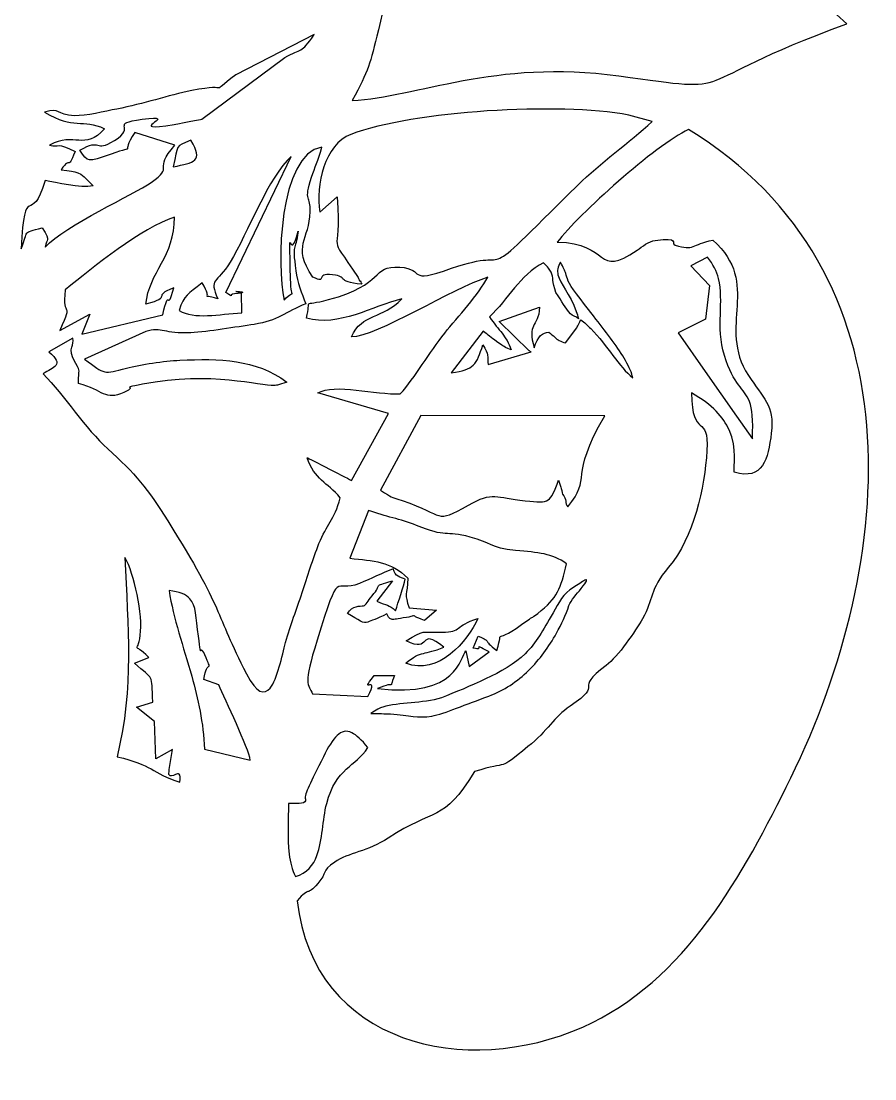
# Paper-space layout 'Состав альбома образцов' of a CAD drawing. Header units: millimetres. Extents: x 16 to 411, y 1 to 288.
# Drawn here: x 194.27 to 201.35, y 245.43 to 254.19 of the extents above; entities that cross this region are included whole.
import ezdxf

# ---------------------------------------------------------------- set-up
doc = ezdxf.new("R2010")
doc.units = ezdxf.units.MM
doc.layers.add('Dimension', color=7, linetype='Continuous')
doc.layers.add('Layer 1', color=7, linetype='Continuous')

# ---------------------------------------------------------------- blocks, each defined once
blk = doc.blocks.new('A$C34BE2B30')
at = {"layer": 'Layer 1'}
for points, knots in [([(3.364, 9.511), (3.204, 9.5026), (3.068, 9.8624), (3.0351, 9.9999), (3.0351, 9.9999), (3.2267, 9.9663), (3.2134, 9.8372), (3.2997, 9.7113), (3.2997, 9.7113), (3.3358, 9.6585), (3.3449, 9.6702), (3.3514, 9.662), (3.3514, 9.662), (3.3717, 9.6364), (3.3389, 9.6514), (3.3724, 9.6074), (3.3724, 9.6074), (3.4074, 9.5613), (3.4122, 9.6187), (3.4822, 9.5134), (3.4822, 9.5134), (3.6434, 9.271), (3.6953, 9.0859), (3.9606, 8.9396), (3.9606, 8.9396), (4.2598, 8.7746), (4.7785, 8.3747), (4.9438, 8.325), (4.9438, 8.325), (5.1055, 8.2762), (5.0556, 8.2833), (5.2476, 8.1517), (5.2476, 8.1517), (5.2501, 8.15), (5.2577, 8.1384), (5.2595, 8.1422), (5.2595, 8.1422), (5.2612, 8.146), (5.2675, 8.1362), (5.2709, 8.1325), (5.2709, 8.1325), (5.1267, 8.1456), (5.1218, 8.1393), (5.0334, 8.0139), (5.0334, 8.0139), (4.8456, 8.0871), (5.0308, 8.0908), (4.6322, 8.2741), (4.6322, 8.2741), (4.6493, 8.1807), (4.6244, 8.2524), (4.7098, 8.1825), (4.7098, 8.1825), (4.7098, 8.1825), (4.9788, 7.9489), (4.9788, 7.9489), (4.9788, 7.9489), (5.0851, 7.8849), (5.1128, 7.9104), (5.2117, 7.9587), (5.2117, 7.9587), (5.3816, 8.0418), (5.2712, 8.043), (5.3654, 8.1463), (5.3654, 8.1463), (5.4219, 8.0472), (5.3249, 7.6797), (5.3264, 7.5423), (5.3264, 7.5423), (5.4446, 7.4497), (5.4571, 7.5486), (5.6176, 7.4211), (5.6176, 7.4211), (5.6271, 7.2412), (5.566, 7.1464), (5.7046, 6.9863), (5.7046, 6.9863), (5.7046, 6.9863), (6.0036, 6.714), (6.0036, 6.714), (6.0036, 6.714), (5.2879, 6.452), (5.5938, 6.4254), (5.0591, 6.4983), (5.0591, 6.4983), (4.5425, 6.5688), (4.2244, 6.4092), (3.955, 6.3963), (3.955, 6.3963), (4.0243, 6.5233), (4.0283, 6.5456), (4.0638, 6.6884), (4.0638, 6.6884), (4.1162, 6.8994), (4.0758, 6.8312), (3.9671, 6.9641), (3.9671, 6.9641), (3.9958, 7.1979), (4.1614, 7.202), (4.0293, 7.4173), (4.0293, 7.4173), (4.0293, 7.4173), (3.9978, 7.3014), (3.9978, 7.3014), (3.9978, 7.3014), (3.9783, 7.3752), (3.9862, 7.4026), (3.9688, 7.443), (3.9688, 7.443), (3.9688, 7.443), (3.9472, 7.4834), (3.9472, 7.4834), (3.9472, 7.4834), (3.9447, 7.4877), (3.9416, 7.4941), (3.9388, 7.4983), (3.9388, 7.4983), (3.8842, 7.5826), (3.8577, 7.5506), (3.8315, 7.6237), (3.8315, 7.6237), (3.8304, 7.6266), (3.8287, 7.6333), (3.8279, 7.6364), (3.8279, 7.6364), (3.802, 7.7338), (3.8403, 7.6964), (3.835, 7.7843), (3.835, 7.7843), (3.6154, 7.5684), (3.8801, 7.6943), (3.6519, 7.6009), (3.6519, 7.6009), (3.6519, 7.6009), (3.8028, 7.8162), (3.8028, 7.8162), (3.8028, 7.8162), (3.9625, 7.7812), (3.9456, 7.5831), (4.017, 7.4505), (4.017, 7.4505), (4.0944, 7.5871), (3.8288, 7.9307), (3.7224, 8.0393), (3.7224, 8.0393), (3.5442, 8.2211), (3.465, 8.442), (3.4712, 8.6995), (3.4712, 8.6995), (3.4712, 8.6995), (3.5841, 8.7725), (3.5841, 8.7725), (3.5841, 8.7725), (3.7355, 8.7026), (3.9097, 8.5686), (4.0815, 8.4877), (4.0815, 8.4877), (4.1756, 8.4433), (4.2883, 8.4152), (4.3609, 8.3798), (4.3609, 8.3798), (4.4788, 8.3225), (4.487, 8.306), (4.6305, 8.2837), (4.6305, 8.2837), (4.586, 8.4033), (4.3094, 8.513), (4.2628, 8.553), (4.2628, 8.553), (4.0763, 8.7134), (3.9488, 8.6185), (3.9187, 8.828), (3.9187, 8.828), (3.7488, 8.8446), (3.9533, 8.8047), (3.7813, 8.9395), (3.7813, 8.9395), (3.4517, 9.1975), (3.6361, 9.1812), (3.4976, 9.2962), (3.4976, 9.2962), (3.3521, 9.417), (3.4178, 9.3441), (3.364, 9.511)], [0, 0, 0, 0, 0.021277, 0.021277, 0.021277, 0.021277, 0.042553, 0.042553, 0.042553, 0.042553, 0.06383, 0.06383, 0.06383, 0.06383, 0.085106, 0.085106, 0.085106, 0.085106, 0.106383, 0.106383, 0.106383, 0.106383, 0.12766, 0.12766, 0.12766, 0.12766, 0.148936, 0.148936, 0.148936, 0.148936, 0.170213, 0.170213, 0.170213, 0.170213, 0.191489, 0.191489, 0.191489, 0.191489, 0.212766, 0.212766, 0.212766, 0.212766, 0.234043, 0.234043, 0.234043, 0.234043, 0.255319, 0.255319, 0.255319, 0.255319, 0.276596, 0.276596, 0.276596, 0.276596, 0.297872, 0.297872, 0.297872, 0.297872, 0.319149, 0.319149, 0.319149, 0.319149, 0.340426, 0.340426, 0.340426, 0.340426, 0.361702, 0.361702, 0.361702, 0.361702, 0.382979, 0.382979, 0.382979, 0.382979, 0.404255, 0.404255, 0.404255, 0.404255, 0.425532, 0.425532, 0.425532, 0.425532, 0.446809, 0.446809, 0.446809, 0.446809, 0.468085, 0.468085, 0.468085, 0.468085, 0.489362, 0.489362, 0.489362, 0.489362, 0.510638, 0.510638, 0.510638, 0.510638, 0.531915, 0.531915, 0.531915, 0.531915, 0.553191, 0.553191, 0.553191, 0.553191, 0.574468, 0.574468, 0.574468, 0.574468, 0.595745, 0.595745, 0.595745, 0.595745, 0.617021, 0.617021, 0.617021, 0.617021, 0.638298, 0.638298, 0.638298, 0.638298, 0.659574, 0.659574, 0.659574, 0.659574, 0.680851, 0.680851, 0.680851, 0.680851, 0.702128, 0.702128, 0.702128, 0.702128, 0.723404, 0.723404, 0.723404, 0.723404, 0.744681, 0.744681, 0.744681, 0.744681, 0.765957, 0.765957, 0.765957, 0.765957, 0.787234, 0.787234, 0.787234, 0.787234, 0.808511, 0.808511, 0.808511, 0.808511, 0.829787, 0.829787, 0.829787, 0.829787, 0.851064, 0.851064, 0.851064, 0.851064, 0.87234, 0.87234, 0.87234, 0.87234, 0.893617, 0.893617, 0.893617, 0.893617, 0.914894, 0.914894, 0.914894, 0.914894, 0.93617, 0.93617, 0.93617, 0.93617, 0.957447, 0.957447, 0.957447, 0.957447, 1, 1, 1, 1]), ([(2.681, 6.3479), (2.7496, 6.3704), (2.725, 6.3356), (2.8051, 6.333), (2.8051, 6.333), (2.8506, 6.3315), (2.9315, 6.3517), (2.9796, 6.3608), (2.9796, 6.3608), (3.0923, 6.3822), (3.1924, 6.4174), (3.2901, 6.4371), (3.2901, 6.4371), (3.4688, 6.473), (3.3503, 6.4104), (3.4727, 6.5028), (3.4727, 6.5028), (3.4727, 6.5028), (3.7974, 6.6692), (3.7974, 6.6692), (3.7974, 6.6692), (3.7413, 6.5867), (3.7476, 6.616), (3.6763, 6.5746), (3.6763, 6.5746), (3.6763, 6.5746), (3.3326, 6.3192), (3.3326, 6.3192), (3.3326, 6.3192), (3.3315, 6.3189), (3.188, 6.2914), (3.1837, 6.2909), (3.1837, 6.2909), (3.0194, 6.2718), (3.2544, 6.3405), (3.0855, 6.3184), (3.0855, 6.3184), (2.9444, 6.2999), (3.0665, 6.2897), (2.9703, 6.2302), (2.9703, 6.2302), (2.8848, 6.1774), (2.9201, 6.2452), (2.8266, 6.1898), (2.8266, 6.1898), (2.8611, 6.1399), (2.857, 6.1382), (2.9561, 6.174), (2.9561, 6.174), (3.0737, 6.2163), (2.987, 6.1609), (3.0543, 6.264), (3.0543, 6.264), (3.0543, 6.264), (3.2198, 6.2109), (3.2198, 6.2109), (3.2198, 6.2109), (3.1271, 6.1032), (3.2225, 6.127), (3.1224, 6.0568), (3.1224, 6.0568), (3.0519, 6.0073), (2.7662, 5.8796), (2.6833, 5.7884), (2.6833, 5.7884), (2.6872, 5.8283), (2.7106, 5.8063), (2.6705, 5.8684), (2.6705, 5.8684), (2.5841, 5.8445), (2.6167, 5.8618), (2.5837, 5.782), (2.5837, 5.782), (2.597, 6.0738), (2.6267, 5.867), (2.6825, 6.0643), (2.6825, 6.0643), (2.7309, 6.056), (2.8279, 6.0325), (2.8819, 6.0421), (2.8819, 6.0421), (2.8186, 6.1096), (2.8215, 6.099), (2.7497, 6.1089), (2.7497, 6.1089), (2.7913, 6.1728), (2.7717, 6.0959), (2.8071, 6.185), (2.8071, 6.185), (2.7274, 6.2255), (2.7454, 6.2009), (2.7013, 6.2109), (2.7013, 6.2109), (2.8047, 6.2686), (2.8471, 6.1845), (2.9284, 6.2794), (2.9284, 6.2794), (2.8383, 6.323), (2.8015, 6.2738), (2.681, 6.3479)], [0, 0, 0, 0, 0.038462, 0.038462, 0.038462, 0.038462, 0.076923, 0.076923, 0.076923, 0.076923, 0.115385, 0.115385, 0.115385, 0.115385, 0.153846, 0.153846, 0.153846, 0.153846, 0.192308, 0.192308, 0.192308, 0.192308, 0.230769, 0.230769, 0.230769, 0.230769, 0.269231, 0.269231, 0.269231, 0.269231, 0.307692, 0.307692, 0.307692, 0.307692, 0.346154, 0.346154, 0.346154, 0.346154, 0.384615, 0.384615, 0.384615, 0.384615, 0.423077, 0.423077, 0.423077, 0.423077, 0.461538, 0.461538, 0.461538, 0.461538, 0.5, 0.5, 0.5, 0.5, 0.538462, 0.538462, 0.538462, 0.538462, 0.576923, 0.576923, 0.576923, 0.576923, 0.615385, 0.615385, 0.615385, 0.615385, 0.653846, 0.653846, 0.653846, 0.653846, 0.692308, 0.692308, 0.692308, 0.692308, 0.730769, 0.730769, 0.730769, 0.730769, 0.769231, 0.769231, 0.769231, 0.769231, 0.807692, 0.807692, 0.807692, 0.807692, 0.846154, 0.846154, 0.846154, 0.846154, 0.884615, 0.884615, 0.884615, 0.884615, 0.923077, 0.923077, 0.923077, 0.923077, 1, 1, 1, 1]), ([(3.829, 6.203), (3.8151, 6.1445), (3.8002, 6.1211), (3.7863, 6.0783), (3.7863, 6.0783), (3.7529, 5.9757), (3.7833, 6.0012), (3.7815, 5.9356), (3.7815, 5.9356), (3.7784, 5.8185), (3.7035, 5.7954), (3.792, 5.6648), (3.792, 5.6648), (3.8567, 5.6326), (3.7954, 5.6837), (3.8741, 5.6741), (3.8741, 5.6741), (3.9433, 5.6656), (3.8819, 5.647), (3.9945, 5.6347), (3.9945, 5.6347), (3.9925, 5.6397), (3.9884, 5.6522), (3.9871, 5.6489), (3.9871, 5.6489), (3.9858, 5.6456), (3.9812, 5.6603), (3.9793, 5.6632), (3.9793, 5.6632), (3.8435, 5.8689), (3.9118, 5.7215), (3.8933, 5.9965), (3.8933, 5.9965), (3.8933, 5.9965), (3.8204, 5.9335), (3.8204, 5.9335), (3.8204, 5.9335), (3.8019, 6.0456), (3.842, 6.215), (3.9491, 6.2555), (3.9491, 6.2555), (4.21, 6.3542), (4.8115, 6.3893), (5.1011, 6.3361), (5.1011, 6.3361), (5.1011, 6.3361), (5.1975, 6.3091), (5.1975, 6.3091), (5.1975, 6.3091), (5.1032, 6.2215), (4.9827, 6.1382), (4.8896, 6.046), (4.8896, 6.046), (4.4329, 5.5934), (4.6605, 5.8049), (4.3664, 5.7008), (4.3664, 5.7008), (4.1719, 5.632), (4.2653, 5.6983), (4.152, 5.7056), (4.152, 5.7056), (4.0321, 5.7134), (4.093, 5.6337), (3.8573, 5.5712), (3.8573, 5.5712), (3.7388, 5.5398), (3.7894, 5.5812), (3.7653, 5.4941), (3.7653, 5.4941), (3.9008, 5.457), (4.0362, 5.5433), (4.1607, 5.574), (4.1607, 5.574), (4.081, 5.4895), (3.9954, 5.5155), (3.9518, 5.4168), (3.9518, 5.4168), (4.0547, 5.415), (4.3706, 5.6202), (4.517, 5.6637), (4.517, 5.6637), (4.4791, 5.5937), (4.3925, 5.5001), (4.3386, 5.4324), (4.3386, 5.4324), (4.2747, 5.3521), (4.2157, 5.2481), (4.154, 5.1801), (4.154, 5.1801), (4.0526, 5.1768), (3.8816, 5.2252), (3.813, 5.1844), (3.813, 5.1844), (3.813, 5.1844), (4.1055, 5.0989), (4.1055, 5.0989), (4.1055, 5.0989), (4.1055, 5.0989), (3.9521, 4.8219), (3.9521, 4.8219), (3.9521, 4.8219), (3.9521, 4.8219), (3.7689, 4.9159), (3.7689, 4.9159), (3.7689, 4.9159), (3.7981, 4.8246), (3.8512, 4.8148), (3.9058, 4.7503), (3.9058, 4.7503), (3.8803, 4.6556), (3.8495, 4.6403), (3.8175, 4.5599), (3.8175, 4.5599), (3.7923, 4.4965), (3.7697, 4.4234), (3.7478, 4.3571), (3.7478, 4.3571), (3.7242, 4.2857), (3.7, 4.2241), (3.6794, 4.1501), (3.6794, 4.1501), (3.664, 4.0949), (3.6456, 3.9989), (3.6146, 3.9612), (3.6146, 3.9612), (3.5909, 3.9323), (3.5598, 3.9374), (3.517, 4.0205), (3.517, 4.0205), (3.3835, 4.2791), (3.4266, 4.2786), (3.191, 4.6547), (3.191, 4.6547), (3.1088, 4.7858), (3.0551, 4.8513), (2.9421, 4.9533), (2.9421, 4.9533), (2.8509, 5.0356), (2.7627, 5.1726), (2.6751, 5.2637), (2.6751, 5.2637), (2.7143, 5.2918), (2.7677, 5.2984), (2.698, 5.3546), (2.698, 5.3546), (2.698, 5.3546), (2.7977, 5.4118), (2.7977, 5.4118), (2.7977, 5.4118), (2.8079, 5.3787), (2.7708, 5.3779), (2.8097, 5.3066), (2.8097, 5.3066), (2.8328, 5.2644), (2.8192, 5.2923), (2.8215, 5.223), (2.8215, 5.223), (2.9256, 5.1965), (2.9308, 5.1501), (3.0092, 5.1866), (3.0092, 5.1866), (3.0774, 5.2184), (2.9799, 5.1994), (3.0858, 5.2201), (3.0858, 5.2201), (3.3741, 5.2764), (3.5736, 5.2113), (3.6321, 5.2148), (3.6321, 5.2148), (3.6374, 5.2151), (3.6447, 5.2168), (3.6494, 5.2175), (3.6494, 5.2175), (3.6494, 5.2175), (3.6837, 5.2296), (3.6837, 5.2296), (3.6837, 5.2296), (3.5537, 5.3251), (3.4063, 5.3273), (3.2405, 5.3199), (3.2405, 5.3199), (3.1763, 5.317), (3.0794, 5.3028), (3.0201, 5.287), (3.0201, 5.287), (2.9238, 5.2613), (2.9336, 5.2597), (2.8463, 5.3244), (2.8463, 5.3244), (2.8463, 5.3244), (3.0999, 5.4386), (3.0999, 5.4386), (3.0999, 5.4386), (3.167, 5.4598), (3.1764, 5.4276), (3.2866, 5.4335), (3.2866, 5.4335), (3.3604, 5.4374), (3.473, 5.4575), (3.5495, 5.4686), (3.5495, 5.4686), (3.6462, 5.4826), (3.6784, 5.5201), (3.7629, 5.554), (3.7629, 5.554), (3.7463, 5.5985), (3.7284, 5.641), (3.7216, 5.691), (3.7216, 5.691), (3.7048, 5.8146), (3.7205, 5.7632), (3.7307, 5.8546), (3.7307, 5.8546), (3.693, 5.6987), (3.6942, 5.9466), (3.6997, 5.6579), (3.6997, 5.6579), (3.7017, 5.5506), (3.7241, 5.6284), (3.6734, 5.5684), (3.6734, 5.5684), (3.6404, 5.7116), (3.6519, 6.1745), (3.829, 6.203)], [0, 0, 0, 0, 0.017544, 0.017544, 0.017544, 0.017544, 0.035088, 0.035088, 0.035088, 0.035088, 0.052632, 0.052632, 0.052632, 0.052632, 0.070175, 0.070175, 0.070175, 0.070175, 0.087719, 0.087719, 0.087719, 0.087719, 0.105263, 0.105263, 0.105263, 0.105263, 0.122807, 0.122807, 0.122807, 0.122807, 0.140351, 0.140351, 0.140351, 0.140351, 0.157895, 0.157895, 0.157895, 0.157895, 0.175439, 0.175439, 0.175439, 0.175439, 0.192982, 0.192982, 0.192982, 0.192982, 0.210526, 0.210526, 0.210526, 0.210526, 0.22807, 0.22807, 0.22807, 0.22807, 0.245614, 0.245614, 0.245614, 0.245614, 0.263158, 0.263158, 0.263158, 0.263158, 0.280702, 0.280702, 0.280702, 0.280702, 0.298246, 0.298246, 0.298246, 0.298246, 0.315789, 0.315789, 0.315789, 0.315789, 0.333333, 0.333333, 0.333333, 0.333333, 0.350877, 0.350877, 0.350877, 0.350877, 0.368421, 0.368421, 0.368421, 0.368421, 0.385965, 0.385965, 0.385965, 0.385965, 0.403509, 0.403509, 0.403509, 0.403509, 0.421053, 0.421053, 0.421053, 0.421053, 0.438596, 0.438596, 0.438596, 0.438597, 0.45614, 0.45614, 0.45614, 0.45614, 0.473684, 0.473684, 0.473684, 0.473684, 0.491228, 0.491228, 0.491228, 0.491228, 0.508772, 0.508772, 0.508772, 0.508772, 0.526316, 0.526316, 0.526316, 0.526316, 0.54386, 0.54386, 0.54386, 0.54386, 0.561404, 0.561404, 0.561404, 0.561404, 0.578947, 0.578947, 0.578947, 0.578947, 0.596491, 0.596491, 0.596491, 0.596491, 0.614035, 0.614035, 0.614035, 0.614035, 0.631579, 0.631579, 0.631579, 0.631579, 0.649123, 0.649123, 0.649123, 0.649123, 0.666667, 0.666667, 0.666667, 0.666667, 0.684211, 0.684211, 0.684211, 0.684211, 0.701754, 0.701754, 0.701754, 0.701754, 0.719298, 0.719298, 0.719298, 0.719298, 0.736842, 0.736842, 0.736842, 0.736842, 0.754386, 0.754386, 0.754386, 0.754386, 0.77193, 0.77193, 0.77193, 0.77193, 0.789474, 0.789474, 0.789474, 0.789474, 0.807018, 0.807018, 0.807018, 0.807018, 0.824561, 0.824561, 0.824561, 0.824561, 0.842105, 0.842105, 0.842105, 0.842105, 0.859649, 0.859649, 0.859649, 0.859649, 0.877193, 0.877193, 0.877193, 0.877193, 0.894737, 0.894737, 0.894737, 0.894737, 0.912281, 0.912281, 0.912281, 0.912281, 0.929825, 0.929825, 0.929825, 0.929825, 0.947368, 0.947368, 0.947368, 0.947368, 0.964912, 0.964912, 0.964912, 0.964912, 1, 1, 1, 1]), ([(4.8041, 5.8093), (4.8954, 5.9263), (5.2091, 6.2099), (5.3484, 6.2763), (5.3484, 6.2763), (6.3116, 5.6867), (6.2133, 4.4893), (5.7716, 3.5888), (5.7716, 3.5888), (5.5761, 3.1902), (5.3365, 2.7464), (4.9105, 2.5568), (4.9105, 2.5568), (4.4285, 2.3421), (3.7945, 2.4829), (3.7271, 3.0801), (3.7271, 3.0801), (3.7806, 3.1414), (3.7645, 3.0956), (3.8133, 3.1518), (3.8133, 3.1518), (3.854, 3.1989), (3.825, 3.2002), (3.8827, 3.2403), (3.8827, 3.2403), (3.9386, 3.2793), (4.0206, 3.2845), (4.1041, 3.3396), (4.1041, 3.3396), (4.2957, 3.466), (4.3298, 3.4006), (4.462, 3.6152), (4.462, 3.6152), (4.6119, 3.6624), (4.553, 3.6134), (4.6832, 3.7186), (4.6832, 3.7186), (4.7657, 3.7853), (4.7905, 3.841), (4.8583, 3.8867), (4.8583, 3.8867), (5.0078, 3.9876), (4.8607, 3.9467), (5.0078, 4.0556), (5.0078, 4.0556), (5.0553, 4.0908), (5.1294, 4.1993), (5.158, 4.249), (5.158, 4.249), (5.2051, 4.3309), (5.1829, 4.3653), (5.266, 4.4624), (5.266, 4.4624), (5.3709, 4.5851), (5.4151, 4.7924), (5.4243, 4.9452), (5.4243, 4.9452), (5.4338, 5.103), (5.3629, 4.9887), (5.3603, 5.1842), (5.3603, 5.1842), (5.4478, 5.1367), (5.4932, 5.0826), (5.5163, 5.0319), (5.5163, 5.0319), (5.553, 4.9511), (5.5332, 4.8788), (5.5377, 4.8558), (5.5377, 4.8558), (5.6567, 4.8207), (5.678, 4.9105), (5.6913, 5.0178), (5.6913, 5.0178), (5.7058, 5.1353), (5.6567, 5.1636), (5.5964, 5.2568), (5.5964, 5.2568), (5.4633, 5.4627), (5.6529, 5.6345), (5.4494, 5.8175), (5.4494, 5.8175), (5.3585, 5.7998), (5.3735, 5.7712), (5.2928, 5.7971), (5.2928, 5.7971), (5.2727, 5.8035), (5.3149, 5.8319), (5.2106, 5.8164), (5.2106, 5.8164), (5.184, 5.8124), (5.1561, 5.7907), (5.1355, 5.7764), (5.1355, 5.7764), (4.9613, 5.6557), (5.027, 5.8071), (4.8041, 5.8093)], [0, 0, 0, 0, 0.04, 0.04, 0.04, 0.04, 0.08, 0.08, 0.08, 0.08, 0.12, 0.12, 0.12, 0.12, 0.16, 0.16, 0.16, 0.16, 0.2, 0.2, 0.2, 0.2, 0.24, 0.24, 0.24, 0.24, 0.28, 0.28, 0.28, 0.28, 0.32, 0.32, 0.32, 0.32, 0.36, 0.36, 0.36, 0.36, 0.4, 0.4, 0.4, 0.4, 0.44, 0.44, 0.44, 0.44, 0.48, 0.48, 0.48, 0.48, 0.52, 0.52, 0.52, 0.52, 0.56, 0.56, 0.56, 0.56, 0.6, 0.6, 0.6, 0.6, 0.64, 0.64, 0.64, 0.64, 0.68, 0.68, 0.68, 0.68, 0.72, 0.72, 0.72, 0.72, 0.76, 0.76, 0.76, 0.76, 0.8, 0.8, 0.8, 0.8, 0.84, 0.84, 0.84, 0.84, 0.88, 0.88, 0.88, 0.88, 0.92, 0.92, 0.92, 0.92, 1, 1, 1, 1]), ([(3.2136, 6.1212), (3.2341, 6.2129), (3.2196, 6.205), (3.2867, 6.2313), (3.2867, 6.2313), (3.3412, 6.1418), (3.3002, 6.1402), (3.2136, 6.1212)], [0, 0, 0, 0, 0.333333, 0.333333, 0.333333, 0.333333, 1, 1, 1, 1]), ([(3.3984, 5.5747), (3.3597, 5.6617), (3.3938, 5.6355), (3.4498, 5.7268), (3.4498, 5.7268), (3.5224, 5.845), (3.609, 6.0825), (3.7029, 6.1648), (3.7029, 6.1648), (3.7029, 6.1648), (3.432, 5.6008), (3.432, 5.6008), (3.432, 5.6008), (3.4731, 5.5727), (3.4384, 5.5934), (3.4673, 5.5953), (3.4673, 5.5953), (3.5613, 5.6015), (3.4202, 5.6125), (3.4969, 5.5989), (3.4969, 5.5989), (3.4969, 5.5989), (3.4972, 5.5164), (3.4972, 5.5164), (3.4972, 5.5164), (3.4038, 5.5109), (3.3001, 5.4876), (3.2379, 5.5263), (3.2379, 5.5263), (3.2596, 5.5924), (3.2732, 5.592), (3.334, 5.641), (3.334, 5.641), (3.3846, 5.5563), (3.3166, 5.5995), (3.3984, 5.5747)], [0, 0, 0, 0, 0.1, 0.1, 0.1, 0.1, 0.2, 0.2, 0.2, 0.2, 0.3, 0.3, 0.3, 0.3, 0.4, 0.4, 0.4, 0.4, 0.5, 0.5, 0.5, 0.5, 0.6, 0.6, 0.6, 0.6, 0.7, 0.7, 0.7, 0.7, 0.8, 0.8, 0.8, 0.8, 1, 1, 1, 1]), ([(2.7664, 5.6114), (2.8839, 5.7089), (3.0833, 5.867), (3.2183, 5.9129), (3.2183, 5.9129), (3.2215, 5.7511), (3.1129, 5.6856), (3.1003, 5.5521), (3.1003, 5.5521), (3.2184, 5.5832), (3.1166, 5.5833), (3.2164, 5.6198), (3.2164, 5.6198), (3.1865, 5.5092), (3.1992, 5.634), (3.1703, 5.5081), (3.1703, 5.5081), (3.1703, 5.5081), (2.8354, 5.4277), (2.8354, 5.4277), (2.8354, 5.4277), (2.8354, 5.4277), (2.868, 5.5106), (2.868, 5.5106), (2.868, 5.5106), (2.868, 5.5106), (2.7444, 5.4438), (2.7444, 5.4438), (2.7444, 5.4438), (2.8028, 5.5774), (2.7513, 5.482), (2.7664, 5.6114)], [0, 0, 0, 0, 0.111111, 0.111111, 0.111111, 0.111111, 0.222222, 0.222222, 0.222222, 0.222222, 0.333333, 0.333333, 0.333333, 0.333333, 0.444444, 0.444444, 0.444444, 0.444444, 0.555556, 0.555556, 0.555556, 0.555556, 0.666667, 0.666667, 0.666667, 0.666667, 0.777778, 0.777778, 0.777778, 0.777778, 1, 1, 1, 1]), ([(5.3051, 5.4335), (5.3051, 5.4335), (5.418, 5.4897), (5.418, 5.4897), (5.418, 5.4897), (5.418, 5.4897), (5.4349, 5.6301), (5.4349, 5.6301), (5.4349, 5.6301), (5.4349, 5.6301), (5.3576, 5.7105), (5.3576, 5.7105), (5.3576, 5.7105), (5.3576, 5.7105), (5.4266, 5.7475), (5.4266, 5.7475), (5.4266, 5.7475), (5.4508, 5.7183), (5.4646, 5.6888), (5.4723, 5.6585), (5.4723, 5.6585), (5.4967, 5.5632), (5.4606, 5.4608), (5.4971, 5.3399), (5.4971, 5.3399), (5.5355, 5.2128), (5.5789, 5.2063), (5.6005, 5.1486), (5.6005, 5.1486), (5.6117, 5.1188), (5.6171, 5.0752), (5.6129, 4.9942), (5.6129, 4.9942), (5.6129, 4.9942), (5.5474, 5.0876), (5.5474, 5.0876), (5.5474, 5.0876), (5.5474, 5.0876), (5.4171, 5.2737), (5.4171, 5.2737), (5.4171, 5.2737), (5.4171, 5.2737), (5.3051, 5.4335), (5.3051, 5.4335)], [0, 0, 0, 0, 0.083333, 0.083333, 0.083333, 0.083333, 0.166667, 0.166667, 0.166667, 0.166667, 0.25, 0.25, 0.25, 0.25, 0.333333, 0.333333, 0.333333, 0.333333, 0.416667, 0.416667, 0.416667, 0.416667, 0.5, 0.5, 0.5, 0.5, 0.583333, 0.583333, 0.583333, 0.583333, 0.666667, 0.666667, 0.666667, 0.666667, 0.75, 0.75, 0.75, 0.75, 0.833333, 0.833333, 0.833333, 0.833333, 1, 1, 1, 1]), ([(4.4982, 5.4397), (4.519, 5.4242), (4.529, 5.4141), (4.5524, 5.398), (4.5524, 5.398), (4.5842, 5.3761), (4.571, 5.3808), (4.6142, 5.3637), (4.6142, 5.3637), (4.6035, 5.3927), (4.591, 5.4118), (4.5757, 5.4316), (4.5757, 5.4316), (4.5612, 5.4504), (4.5442, 5.4699), (4.5237, 5.4992), (4.5237, 5.4992), (4.6031, 5.5737), (4.6481, 5.6712), (4.7473, 5.7241), (4.7473, 5.7241), (4.7647, 5.7069), (4.7737, 5.695), (4.7788, 5.6846), (4.7788, 5.6846), (4.7896, 5.6623), (4.7824, 5.6467), (4.7993, 5.6002), (4.7993, 5.6002), (4.8267, 5.5635), (4.8361, 5.5362), (4.8589, 5.5126), (4.8589, 5.5126), (4.8668, 5.5044), (4.8816, 5.501), (4.8922, 5.4919), (4.8922, 5.4919), (4.8895, 5.5027), (4.8864, 5.5129), (4.883, 5.5225), (4.883, 5.5225), (4.8571, 5.5968), (4.8163, 5.635), (4.8076, 5.6741), (4.8076, 5.6741), (4.804, 5.6906), (4.806, 5.7072), (4.8173, 5.7268), (4.8173, 5.7268), (4.8317, 5.7039), (4.8359, 5.691), (4.8394, 5.679), (4.8394, 5.679), (4.8447, 5.6603), (4.8481, 5.6436), (4.8843, 5.5949), (4.8843, 5.5949), (4.9084, 5.5623), (4.9367, 5.5265), (4.965, 5.49), (4.965, 5.49), (5.0113, 5.4305), (5.0581, 5.3694), (5.0874, 5.3183), (5.0874, 5.3183), (5.1031, 5.2912), (5.1138, 5.2669), (5.1171, 5.2472), (5.1171, 5.2472), (5.0608, 5.2918), (5.0135, 5.3802), (4.9436, 5.4508), (4.9436, 5.4508), (4.9308, 5.4637), (4.9171, 5.4761), (4.9026, 5.4874), (4.9026, 5.4874), (4.8992, 5.4822), (4.8959, 5.4744), (4.8938, 5.4708), (4.8938, 5.4708), (4.8919, 5.4672), (4.8876, 5.4588), (4.8852, 5.4547), (4.8852, 5.4547), (4.8852, 5.4547), (4.8391, 5.3924), (4.8391, 5.3924), (4.8391, 5.3924), (4.8179, 5.3961), (4.806, 5.4048), (4.7942, 5.4153), (4.7942, 5.4153), (4.7867, 5.4219), (4.7793, 5.4292), (4.7697, 5.4363), (4.7697, 5.4363), (4.7448, 5.435), (4.7236, 5.4209), (4.7087, 5.3714), (4.7087, 5.3714), (4.6946, 5.4221), (4.6978, 5.4438), (4.7056, 5.4613), (4.7056, 5.4613), (4.7145, 5.4809), (4.7292, 5.4952), (4.7312, 5.5394), (4.7312, 5.5394), (4.7312, 5.5394), (4.5633, 5.481), (4.5633, 5.481), (4.5633, 5.481), (4.5633, 5.481), (4.6875, 5.3592), (4.6875, 5.3592), (4.6875, 5.3592), (4.6888, 5.3626), (4.6942, 5.3528), (4.6959, 5.3552), (4.6959, 5.3552), (4.6959, 5.3552), (4.5185, 5.3026), (4.5185, 5.3026), (4.5185, 5.3026), (4.5151, 5.3169), (4.5196, 5.3259), (4.5161, 5.3418), (4.5161, 5.3418), (4.514, 5.3518), (4.5087, 5.3646), (4.4963, 5.3832), (4.4963, 5.3832), (4.4833, 5.3441), (4.4754, 5.3175), (4.4567, 5.2994), (4.4567, 5.2994), (4.4396, 5.2828), (4.4133, 5.2734), (4.3656, 5.268), (4.3656, 5.268), (4.3656, 5.268), (4.4982, 5.4397), (4.4982, 5.4397)], [0, 0, 0, 0, 0.027027, 0.027027, 0.027027, 0.027027, 0.054054, 0.054054, 0.054054, 0.054054, 0.081081, 0.081081, 0.081081, 0.081081, 0.108108, 0.108108, 0.108108, 0.108108, 0.135135, 0.135135, 0.135135, 0.135135, 0.162162, 0.162162, 0.162162, 0.162162, 0.189189, 0.189189, 0.189189, 0.189189, 0.216216, 0.216216, 0.216216, 0.216216, 0.243243, 0.243243, 0.243243, 0.243243, 0.27027, 0.27027, 0.27027, 0.27027, 0.297297, 0.297297, 0.297297, 0.297297, 0.324324, 0.324324, 0.324324, 0.324324, 0.351351, 0.351351, 0.351351, 0.351351, 0.378378, 0.378378, 0.378378, 0.378378, 0.405405, 0.405405, 0.405405, 0.405405, 0.432432, 0.432432, 0.432432, 0.432432, 0.459459, 0.459459, 0.459459, 0.459459, 0.486486, 0.486486, 0.486486, 0.486486, 0.513514, 0.513514, 0.513514, 0.513514, 0.540541, 0.540541, 0.540541, 0.540541, 0.567568, 0.567568, 0.567568, 0.567568, 0.594595, 0.594595, 0.594595, 0.594595, 0.621622, 0.621622, 0.621622, 0.621622, 0.648649, 0.648649, 0.648649, 0.648649, 0.675676, 0.675676, 0.675676, 0.675676, 0.702703, 0.702703, 0.702703, 0.702703, 0.72973, 0.72973, 0.72973, 0.72973, 0.756757, 0.756757, 0.756757, 0.756757, 0.783784, 0.783784, 0.783784, 0.783784, 0.810811, 0.810811, 0.810811, 0.810811, 0.837838, 0.837838, 0.837838, 0.837838, 0.864865, 0.864865, 0.864865, 0.864865, 0.891892, 0.891892, 0.891892, 0.891892, 0.918919, 0.918919, 0.918919, 0.918919, 0.945946, 0.945946, 0.945946, 0.945946, 1, 1, 1, 1]), ([(4.8481, 4.7125), (4.8355, 4.7266), (4.8449, 4.744), (4.8268, 4.7651), (4.8268, 4.7651), (4.8252, 4.7704), (4.8214, 4.7887), (4.82, 4.7938), (4.82, 4.7938), (4.82, 4.7938), (4.8103, 4.8226), (4.8103, 4.8226), (4.8103, 4.8226), (4.7745, 4.73), (4.7758, 4.7258), (4.6722, 4.7374), (4.6722, 4.7374), (4.5475, 4.7514), (4.5391, 4.777), (4.4369, 4.7197), (4.4369, 4.7197), (4.292, 4.6385), (4.3452, 4.678), (4.1622, 4.7385), (4.1622, 4.7385), (4.1063, 4.7569), (4.1252, 4.748), (4.0724, 4.7808), (4.0724, 4.7808), (4.0724, 4.7808), (4.2389, 5.0908), (4.2389, 5.0908), (4.2389, 5.0908), (4.2389, 5.0908), (5.001, 5.0901), (5.001, 5.0901), (5.001, 5.0901), (4.8498, 4.8283), (4.9514, 4.8351), (4.8481, 4.7125)], [0, 0, 0, 0, 0.090909, 0.090909, 0.090909, 0.090909, 0.181818, 0.181818, 0.181818, 0.181818, 0.272727, 0.272727, 0.272727, 0.272727, 0.363636, 0.363636, 0.363636, 0.363636, 0.454545, 0.454545, 0.454545, 0.454545, 0.545455, 0.545455, 0.545455, 0.545455, 0.636364, 0.636364, 0.636364, 0.636364, 0.727273, 0.727273, 0.727273, 0.727273, 0.818182, 0.818182, 0.818182, 0.818182, 1, 1, 1, 1]), ([(4.4395, 4.0509), (4.4395, 4.0509), (4.4263, 4.1162), (4.4263, 4.1162), (4.4263, 4.1162), (4.4, 4.0885), (4.3973, 3.921), (4.0604, 3.9595), (4.0604, 3.9595), (4.1443, 3.9974), (4.1018, 3.9456), (4.1305, 4.0132), (4.1305, 4.0132), (4.1305, 4.0132), (4.0459, 4.0129), (4.0459, 4.0129), (4.0459, 4.0129), (3.9773, 3.9252), (4.0714, 4.0276), (4.0204, 3.9268), (4.0204, 3.9268), (4.0204, 3.9268), (3.7911, 3.9377), (3.7911, 3.9377), (3.7911, 3.9377), (3.772, 3.9776), (3.751, 3.9718), (3.8097, 4.1603), (3.8097, 4.1603), (3.907, 4.4725), (3.8767, 4.3498), (3.9854, 4.3951), (3.9854, 4.3951), (4.0331, 4.415), (4.0799, 4.4377), (4.1246, 4.4553), (4.1246, 4.4553), (4.1327, 4.424), (4.1554, 4.4191), (4.1745, 4.4127), (4.1745, 4.4127), (4.1682, 4.3837), (4.1454, 4.3174), (4.1348, 4.2819), (4.1348, 4.2819), (4.1053, 4.3094), (4.1001, 4.302), (4.0578, 4.3211), (4.0578, 4.3211), (4.0578, 4.3211), (4.1215, 4.4059), (4.1215, 4.4059), (4.1215, 4.4059), (4.0324, 4.3793), (4.0853, 4.3981), (4.0372, 4.3434), (4.0372, 4.3434), (4.019, 4.3227), (4.0118, 4.3036), (4.0019, 4.3021), (4.0019, 4.3021), (3.9886, 4.3001), (3.9552, 4.3051), (3.9361, 4.271), (3.9361, 4.271), (3.9831, 4.243), (4.0021, 4.2262), (4.0198, 4.2349), (4.0198, 4.2349), (4.0345, 4.2422), (4.0552, 4.2451), (4.0987, 4.269), (4.0987, 4.269), (4.1106, 4.2421), (4.1122, 4.251), (4.1179, 4.2471), (4.1179, 4.2471), (4.1241, 4.2428), (4.1345, 4.2476), (4.166, 4.2519), (4.166, 4.2519), (4.2487, 4.263), (4.1721, 4.2709), (4.2548, 4.2414), (4.2548, 4.2414), (4.2548, 4.2414), (4.304, 4.2843), (4.304, 4.2843), (4.304, 4.2843), (4.304, 4.2843), (4.1912, 4.2942), (4.1912, 4.2942), (4.1912, 4.2942), (4.1692, 4.3528), (4.1834, 4.3452), (4.185, 4.4164), (4.185, 4.4164), (4.1159, 4.4869), (4.0421, 4.4885), (3.9455, 4.4994), (3.9455, 4.4994), (3.9455, 4.4994), (4.0224, 4.6972), (4.0224, 4.6972), (4.0224, 4.6972), (4.0951, 4.6715), (4.1523, 4.6628), (4.2214, 4.6349), (4.2214, 4.6349), (4.3482, 4.5836), (4.337, 4.6151), (4.4443, 4.5873), (4.4443, 4.5873), (4.5282, 4.5655), (4.5272, 4.5413), (4.6313, 4.5318), (4.6313, 4.5318), (4.7274, 4.5231), (4.7808, 4.5199), (4.8432, 4.4764), (4.8432, 4.4764), (4.8181, 4.375), (4.8078, 4.3349), (4.7234, 4.2708), (4.7234, 4.2708), (4.6934, 4.248), (4.7033, 4.2577), (4.6828, 4.2432), (4.6828, 4.2432), (4.6828, 4.2432), (4.6565, 4.2244), (4.6565, 4.2244), (4.6565, 4.2244), (4.5275, 4.1303), (4.5873, 4.2237), (4.5542, 4.1168), (4.5542, 4.1168), (4.4877, 4.1676), (4.5395, 4.1489), (4.4771, 4.1768), (4.4771, 4.1768), (4.4771, 4.1768), (4.456, 4.1269), (4.456, 4.1269), (4.456, 4.1269), (4.5135, 4.1148), (4.4395, 4.1539), (4.5219, 4.1121), (4.5219, 4.1121), (4.5219, 4.1121), (4.4395, 4.0509), (4.4395, 4.0509)], [0, 0, 0, 0, 0.025641, 0.025641, 0.025641, 0.025641, 0.051282, 0.051282, 0.051282, 0.051282, 0.076923, 0.076923, 0.076923, 0.076923, 0.102564, 0.102564, 0.102564, 0.102564, 0.128205, 0.128205, 0.128205, 0.128205, 0.153846, 0.153846, 0.153846, 0.153846, 0.179487, 0.179487, 0.179487, 0.179487, 0.205128, 0.205128, 0.205128, 0.205128, 0.230769, 0.230769, 0.230769, 0.230769, 0.25641, 0.25641, 0.25641, 0.25641, 0.282051, 0.282051, 0.282051, 0.282051, 0.307692, 0.307692, 0.307692, 0.307692, 0.333333, 0.333333, 0.333333, 0.333333, 0.358974, 0.358974, 0.358974, 0.358974, 0.384615, 0.384615, 0.384615, 0.384615, 0.410256, 0.410256, 0.410256, 0.410256, 0.435897, 0.435897, 0.435897, 0.435897, 0.461538, 0.461538, 0.461538, 0.461538, 0.487179, 0.487179, 0.487179, 0.487179, 0.512821, 0.512821, 0.512821, 0.512821, 0.538462, 0.538462, 0.538462, 0.538462, 0.564103, 0.564103, 0.564103, 0.564103, 0.589744, 0.589744, 0.589744, 0.589744, 0.615385, 0.615385, 0.615385, 0.615385, 0.641026, 0.641026, 0.641026, 0.641026, 0.666667, 0.666667, 0.666667, 0.666667, 0.692308, 0.692308, 0.692308, 0.692308, 0.717949, 0.717949, 0.717949, 0.717949, 0.74359, 0.74359, 0.74359, 0.74359, 0.769231, 0.769231, 0.769231, 0.769231, 0.794872, 0.794872, 0.794872, 0.794872, 0.820513, 0.820513, 0.820513, 0.820513, 0.846154, 0.846154, 0.846154, 0.846154, 0.871795, 0.871795, 0.871795, 0.871795, 0.897436, 0.897436, 0.897436, 0.897436, 0.923077, 0.923077, 0.923077, 0.923077, 0.948718, 0.948718, 0.948718, 0.948718, 1, 1, 1, 1]), ([(3.0132, 4.503), (3.0525, 4.4377), (3.0883, 4.2641), (3.0772, 4.1806), (3.0772, 4.1806), (3.0658, 4.0943), (3.0418, 4.1589), (3.1124, 4.0881), (3.1124, 4.0881), (3.1124, 4.0881), (3.0535, 4.0652), (3.0535, 4.0652), (3.0535, 4.0652), (3.1342, 3.9895), (3.1238, 4.0278), (3.129, 3.9029), (3.129, 3.9029), (3.129, 3.9029), (3.0611, 3.8826), (3.0611, 3.8826), (3.0611, 3.8826), (3.0611, 3.8826), (3.1358, 3.823), (3.1358, 3.823), (3.1358, 3.823), (3.1358, 3.823), (3.1415, 3.668), (3.1415, 3.668), (3.1415, 3.668), (3.1415, 3.668), (3.2107, 3.7075), (3.2107, 3.7075), (3.2107, 3.7075), (3.2107, 3.7075), (3.1975, 3.6243), (3.1975, 3.6243), (3.1975, 3.6243), (3.197, 3.619), (3.1957, 3.61), (3.1954, 3.6028), (3.1954, 3.6028), (3.2014, 3.5941), (3.2105, 3.5969), (3.2226, 3.6029), (3.2226, 3.6029), (3.2353, 3.6092), (3.2466, 3.6106), (3.2411, 3.5708), (3.2411, 3.5708), (3.1222, 3.611), (3.1292, 3.643), (2.9809, 3.6766), (2.9809, 3.6766), (3.0513, 3.9676), (3.0261, 4.2103), (3.0132, 4.503)], [0, 0, 0, 0, 0.066667, 0.066667, 0.066667, 0.066667, 0.133333, 0.133333, 0.133333, 0.133333, 0.2, 0.2, 0.2, 0.2, 0.266667, 0.266667, 0.266667, 0.266667, 0.333333, 0.333333, 0.333333, 0.333333, 0.4, 0.4, 0.4, 0.4, 0.466667, 0.466667, 0.466667, 0.466667, 0.533333, 0.533333, 0.533333, 0.533333, 0.6, 0.6, 0.6, 0.6, 0.666667, 0.666667, 0.666667, 0.666667, 0.733333, 0.733333, 0.733333, 0.733333, 0.8, 0.8, 0.8, 0.8, 0.866667, 0.866667, 0.866667, 0.866667, 1, 1, 1, 1]), ([(4.0323, 3.8554), (4.0557, 3.8713), (4.0684, 3.8787), (4.0819, 3.8827), (4.0819, 3.8827), (4.1487, 3.9024), (4.2458, 3.8975), (4.325, 3.9206), (4.325, 3.9206), (4.4364, 3.9675), (4.5859, 4.0218), (4.6715, 4.1037), (4.6715, 4.1037), (4.7196, 4.1497), (4.7434, 4.1994), (4.787, 4.2726), (4.787, 4.2726), (4.812, 4.3146), (4.8286, 4.3543), (4.8713, 4.3786), (4.8713, 4.3786), (4.9039, 4.3971), (4.9565, 4.4403), (4.9033, 4.3735), (4.9033, 4.3735), (4.885, 4.3505), (4.8613, 4.3266), (4.8529, 4.3029), (4.8529, 4.3029), (4.8396, 4.265), (4.8222, 4.2261), (4.8012, 4.1883), (4.8012, 4.1883), (4.7704, 4.133), (4.7318, 4.0798), (4.686, 4.0349), (4.686, 4.0349), (4.6386, 3.9884), (4.5835, 3.9506), (4.5217, 3.9285), (4.5217, 3.9285), (4.429, 3.8949), (4.336, 3.8549), (4.285, 3.8456), (4.285, 3.8456), (4.2246, 3.8346), (4.195, 3.849), (4.1134, 3.854), (4.1134, 3.854), (4.0909, 3.8554), (4.0645, 3.8561), (4.0323, 3.8554)], [0, 0, 0, 0, 0.071429, 0.071429, 0.071429, 0.071429, 0.142857, 0.142857, 0.142857, 0.142857, 0.214286, 0.214286, 0.214286, 0.214286, 0.285714, 0.285714, 0.285714, 0.285714, 0.357143, 0.357143, 0.357143, 0.357143, 0.428571, 0.428571, 0.428571, 0.428571, 0.5, 0.5, 0.5, 0.5, 0.571429, 0.571429, 0.571429, 0.571429, 0.642857, 0.642857, 0.642857, 0.642857, 0.714286, 0.714286, 0.714286, 0.714286, 0.785714, 0.785714, 0.785714, 0.785714, 0.857143, 0.857143, 0.857143, 0.857143, 1, 1, 1, 1]), ([(3.1966, 4.3662), (3.2407, 4.3599), (3.2665, 4.3492), (3.2824, 4.3317), (3.2824, 4.3317), (3.3089, 4.3026), (3.3079, 4.2547), (3.318, 4.1769), (3.318, 4.1769), (3.3335, 4.0563), (3.3189, 4.1655), (3.3502, 4.087), (3.3502, 4.087), (3.3771, 4.0195), (3.3538, 4.0878), (3.3401, 3.9972), (3.3401, 3.9972), (3.3401, 3.9972), (3.4032, 3.9747), (3.4032, 3.9747), (3.4032, 3.9747), (3.4156, 3.944), (3.4466, 3.8779), (3.4751, 3.8135), (3.4751, 3.8135), (3.5037, 3.7491), (3.5299, 3.6864), (3.5325, 3.6628), (3.5325, 3.6628), (3.5325, 3.6628), (3.3432, 3.7086), (3.3432, 3.7086), (3.3432, 3.7086), (3.3388, 3.8174), (3.3165, 3.9164), (3.2901, 4.0109), (3.2901, 4.0109), (3.2558, 4.1335), (3.2145, 4.2484), (3.1966, 4.3662)], [0, 0, 0, 0, 0.090909, 0.090909, 0.090909, 0.090909, 0.181818, 0.181818, 0.181818, 0.181818, 0.272727, 0.272727, 0.272727, 0.272727, 0.363636, 0.363636, 0.363636, 0.363636, 0.454545, 0.454545, 0.454545, 0.454545, 0.545455, 0.545455, 0.545455, 0.545455, 0.636364, 0.636364, 0.636364, 0.636364, 0.727273, 0.727273, 0.727273, 0.727273, 0.818182, 0.818182, 0.818182, 0.818182, 1, 1, 1, 1]), ([(4.1773, 4.0642), (4.3107, 4.0115), (4.4337, 4.1558), (4.4755, 4.2491), (4.4755, 4.2491), (4.3775, 4.2202), (4.4109, 4.1934), (4.3278, 4.1926), (4.3278, 4.1926), (4.244, 4.1919), (4.2524, 4.2048), (4.1787, 4.1569), (4.1787, 4.1569), (4.2862, 4.101), (4.2246, 4.2192), (4.3349, 4.1309), (4.3349, 4.1309), (4.2538, 4.0965), (4.2415, 4.1191), (4.1773, 4.0642)], [0, 0, 0, 0, 0.166667, 0.166667, 0.166667, 0.166667, 0.333333, 0.333333, 0.333333, 0.333333, 0.5, 0.5, 0.5, 0.5, 0.666667, 0.666667, 0.666667, 0.666667, 1, 1, 1, 1]), ([(3.7203, 3.1806), (3.7062, 3.208), (3.6983, 3.2397), (3.694, 3.2734), (3.694, 3.2734), (3.6854, 3.3412), (3.6915, 3.4171), (3.6907, 3.483), (3.6907, 3.483), (3.7373, 3.4817), (3.7663, 3.4806), (3.7612, 3.5017), (3.7612, 3.5017), (3.7563, 3.522), (3.7826, 3.5693), (3.8355, 3.6761), (3.8355, 3.6761), (3.876, 3.7581), (3.9076, 3.7979), (3.9532, 3.7764), (3.9532, 3.7764), (3.9725, 3.7672), (3.9942, 3.7471), (4.0203, 3.7145), (4.0203, 3.7145), (3.9685, 3.6349), (3.8884, 3.6318), (3.8495, 3.4832), (3.8495, 3.4832), (3.8315, 3.4146), (3.8328, 3.3311), (3.8092, 3.2679), (3.8092, 3.2679), (3.7939, 3.2272), (3.7683, 3.1948), (3.7203, 3.1806)], [0, 0, 0, 0, 0.1, 0.1, 0.1, 0.1, 0.2, 0.2, 0.2, 0.2, 0.3, 0.3, 0.3, 0.3, 0.4, 0.4, 0.4, 0.4, 0.5, 0.5, 0.5, 0.5, 0.6, 0.6, 0.6, 0.6, 0.7, 0.7, 0.7, 0.7, 0.8, 0.8, 0.8, 0.8, 1, 1, 1, 1])]:
    blk.add_open_spline(points, degree=3, knots=knots, dxfattribs=at)

psp = doc.layouts.new('Состав альбома образцов')

# ---------------------------------------------------------------- block references
at = {"layer": 'Dimension', "color": 4, "lineweight": 35, "xscale": 2, "yscale": 2, "zscale": 2}
psp.add_blockref('A$C34BE2B30', (189.1059, 240.7411), dxfattribs=at)

doc.saveas('drawing.dxf')
